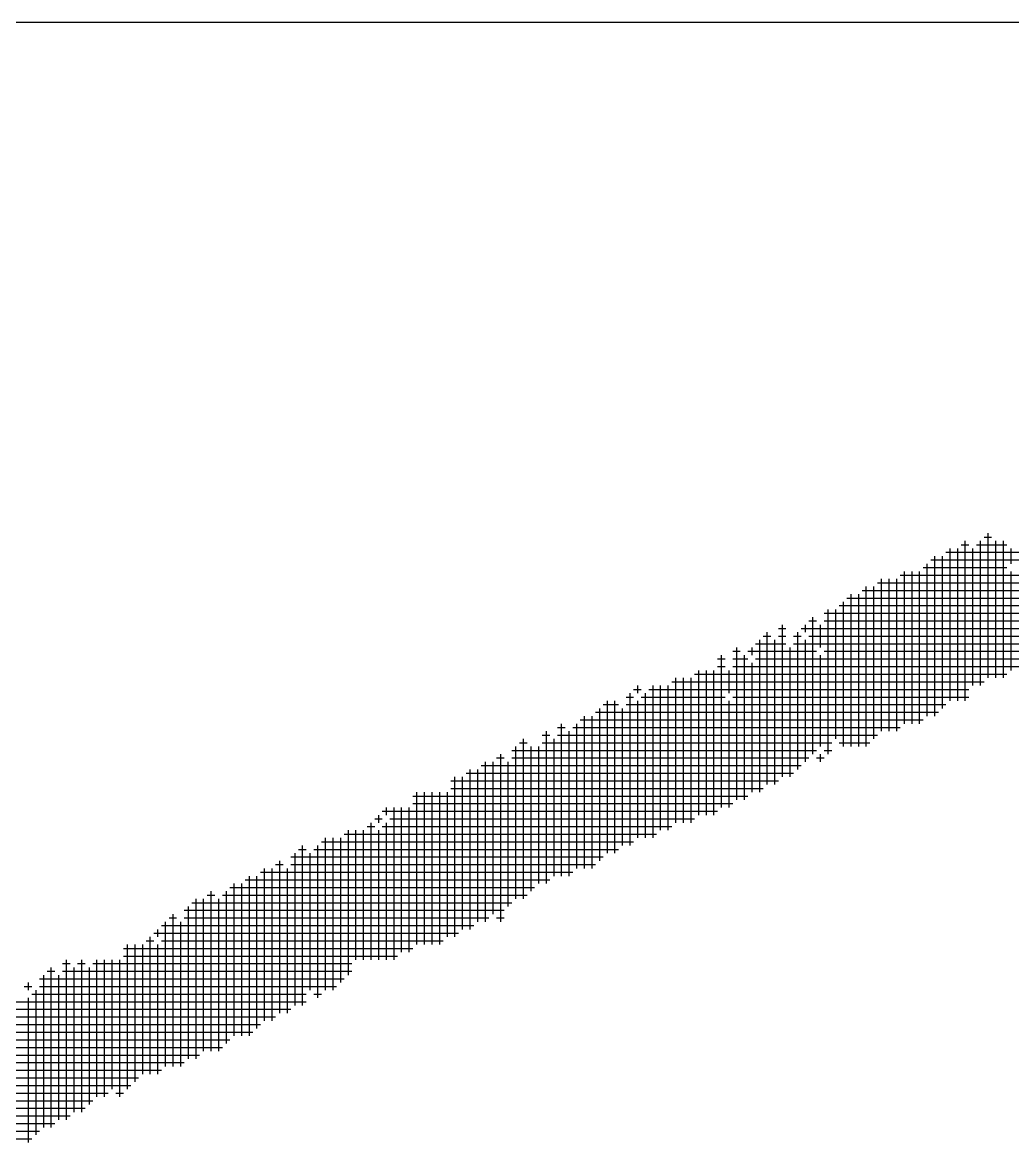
# Model space of a CAD drawing. Header units: feet. Extents: x 778950 to 1031250, y -253464 to -75264.
# Drawn here: x 950557.6 to 950860.8, y -244206.6 to -243863.5 of the extents above; entities that cross this region are included whole.
import ezdxf
from ezdxf.enums import TextEntityAlignment as Align

# ---------------------------------------------------------------- set-up
doc = ezdxf.new("R2010")
doc.units = ezdxf.units.FT
doc.header["$LTSCALE"] = 3000
doc.header["$MEASUREMENT"] = 0
for name, color, linetype in [('CX-BORD-LIN1', 4, 'CONTINUOUS'), ('CX-BORD-LIN2', 3, 'CONTINUOUS'), ('CX-BORD-TEX2', 7, 'CONTINUOUS'), ('CX-BORD-TEX3', 6, 'CONTINUOUS'), ('CX-MISC', 2, 'CONTINUOUS')]:
    doc.layers.add(name, color=color, linetype=linetype)
doc.styles.add('TB_TEXT', font='')
doc.styles.add('TB_WBTXT', font='')
doc.styles.add('TB_WMTXT', font='')
doc.styles.get('TB_TEXT').set_extended_font_data('Dotum')
doc.styles.get('TB_WBTXT').set_extended_font_data('Dotum')
doc.styles.get('TB_WMTXT').set_extended_font_data('Dotum')

# ---------------------------------------------------------------- blocks, each defined once
blk = doc.blocks.new('CXBLKA1-KHCA')
at = {"layer": 'CX-BORD-LIN2'}
blk.add_lwpolyline([(558, 12), (270, 12)], dxfattribs=at)
at = {"layer": 'CX-BORD-LIN1', "style": 'TB_TEXT'}
for tag, p in [('TR_RCON5', (342.3033, 33)), ('TR_RCON4', (342.3033, 27)), ('TR_RCON3', (342.3033, 21)), ('TR_RCON2', (342.3033, 15)), ('TR_RCON1', (342.3033, 9))]:
    blk.add_attdef(tag, text='', height=3.5, dxfattribs=at).set_placement(p, align=Align.MIDDLE_LEFT)
for tag, height, p in [('TR_DGN5', 3.5, (451.1185, 33)), ('TR_CHK5', 3.5, (491.1185, 33)), ('TR_RDAT5', 3.5, (317.5, 33)), ('TR_APP5', 3.5, (531.1185, 33)), ('TR_RNUM5', 3, (285.1051, 32.6366)), ('TR_DGN4', 3.5, (451.1185, 27)), ('TR_CHK4', 3.5, (491.1185, 27)), ('TR_RDAT4', 3.5, (317.5, 27)), ('TR_APP4', 3.5, (531.1185, 27)), ('TR_RNUM4', 3, (285.1051, 26.6366)), ('TR_RDAT3', 3.5, (317.5, 21)), ('TR_DGN3', 3.5, (451.1185, 21)), ('TR_CHK3', 3.5, (491.1185, 21)), ('TR_APP3', 3.5, (531.1185, 21)), ('TR_RNUM3', 3, (285.1051, 20.6366)), ('TR_RDAT2', 3.5, (317.5, 15)), ('TR_DGN2', 3.5, (451.1185, 15)), ('TR_CHK2', 3.5, (491.1185, 15)), ('TR_APP2', 3.5, (531.1185, 15)), ('TR_RNUM2', 3, (285.1051, 14.6366)), ('TR_DGN1', 3.5, (451.1185, 9)), ('TR_CHK1', 3.5, (491.1185, 9)), ('TR_RDAT1', 3.5, (317.5, 9)), ('TR_APP1', 3.5, (531.1185, 9)), ('TR_RNUM1', 3, (285.1051, 8.6366))]:
    blk.add_attdef(tag, text='', height=height, dxfattribs=at).set_placement(p, align=Align.MIDDLE_CENTER)
at = {"layer": 'CX-BORD-LIN2', "style": 'TB_TEXT'}
blk.add_attdef('TD_VERSION', text='', height=3, rotation=90, dxfattribs=at).set_placement((800.5, 48.0149), align=Align.MIDDLE_CENTER)
at = {"layer": 'CX-BORD-TEX2', "style": 'TB_WMTXT'}
for tag, height, p in [('TB_CNAME', 5, (15.3448, 531.8324)), ('TB_CSCOP', 4, (16.6346, 523.8324))]:
    blk.add_attdef(tag, text='', height=height, dxfattribs=at).set_placement(p, align=Align.BOTTOM_LEFT)
at = {"layer": 'CX-BORD-TEX2', "style": 'TB_WBTXT'}
for tag, height, p in [('TB_MTITIL', 10, (398, 533.3264)), ('TB_STITL', 7, (398, 518.3264))]:
    blk.add_attdef(tag, text='', height=height, dxfattribs=at).set_placement(p, align=Align.MIDDLE_CENTER)
at = {"layer": 'CX-BORD-TEX3', "style": 'TB_TEXT'}
for tag, height, p in [('TD_LNDST', 4.5, (215, 31.5)), ('TD_DSECT', 4.5, (605.5, 31.5)), ('TD_DDIST', 4.5, (654.5, 31.5)), ('TD_DNAME_TOP', 4.5, (755, 27.957)), ('TD_CSECT', 4.5, (605.5, 22.5)), ('TD_CDIST', 4.5, (654.5, 22.5)), ('TD_DNAME_MAIN', 4.5, (755, 21.4731)), ('TD_DNAME_BOT', 3, (755, 15.2489)), ('TD_HSCAL', 4.5, (620.8841, 13.7484)), ('TD_VSCAL', 4.5, (656.8615, 13.7484)), ('TD_CCOMP', 4.5, (215, 13.5927)), ('TD_CSTEP', 4.5, (250.744, 5.125)), ('TD_FIELD', 4.5, (180, 5.125)), ('TD_DWGNO', 4.5, (755, 5.0017)), ('TD_DWGCODE', 4.5, (637, 4.7908))]:
    blk.add_attdef(tag, text='', height=height, dxfattribs=at).set_placement(p, align=Align.MIDDLE_CENTER)
for tag, height, width, p in [('TD_DCOMP', 4.5, 0.95, (215, 22.5875)), ('TD_CNAME', 5, 0.78, (65, 7.5956))]:
    blk.add_attdef(tag, text='', height=height, dxfattribs=dict(at, width=width)).set_placement(p, align=Align.MIDDLE_CENTER)

msp = doc.modelspace()

# ---------------------------------------------------------------- linework, layer by layer
at = {"layer": 'CX-MISC'}
for p, q in [((950846.25, -244022.31), (950846.25, -244071.3)), ((950850.92, -244022.31), (950850.92, -244066.63)), ((950852.08, -244021.14), (950854.42, -244021.14)), ((950853.25, -244019.97), (950853.25, -244064.3)), ((950855.58, -244022.31), (950855.58, -244064.3)), ((950857.91, -244022.31), (950857.91, -244064.3)), ((950840.42, -244025.81), (950938.4, -244025.81)), ((950841.59, -244024.64), (950841.59, -244071.3)), ((950843.92, -244024.64), (950843.92, -244071.3)), ((950845.08, -244023.47), (950847.42, -244023.47)), ((950848.58, -244024.64), (950848.58, -244066.63)), ((950849.75, -244023.47), (950859.08, -244023.47)), ((950860.25, -244024.64), (950860.25, -244029.31)), ((950834.59, -244029.31), (950834.59, -244075.96)), ((950835.75, -244028.14), (950936.06, -244028.14)), ((950836.92, -244026.97), (950836.92, -244075.96)), ((950839.25, -244026.97), (950839.25, -244073.63)), ((950826.42, -244032.81), (950929.07, -244032.81)), ((950827.59, -244031.64), (950827.59, -244078.29)), ((950829.92, -244031.64), (950829.92, -244078.29)), ((950832.25, -244031.64), (950832.25, -244078.29)), ((950833.42, -244030.47), (950859.08, -244030.47)), ((950860.25, -244031.64), (950860.25, -244061.97)), ((950815.92, -244036.3), (950815.92, -244085.29)), ((950818.26, -244036.3), (950818.26, -244082.96)), ((950819.42, -244035.14), (950922.07, -244035.14)), ((950820.59, -244033.97), (950820.59, -244080.63)), ((950822.92, -244033.97), (950822.92, -244080.63)), ((950825.26, -244033.97), (950825.26, -244080.63)), ((950810.09, -244039.8), (950912.74, -244039.8)), ((950811.26, -244038.64), (950811.26, -244085.29)), ((950813.59, -244038.64), (950813.59, -244085.29)), ((950814.76, -244037.47), (950917.4, -244037.47)), ((950804.26, -244043.3), (950804.26, -244087.63)), ((950806.59, -244043.3), (950806.59, -244082.96)), ((950807.76, -244042.14), (950908.07, -244042.14)), ((950808.93, -244040.97), (950808.93, -244085.29)), ((950798.43, -244046.8), (950800.76, -244046.8)), ((950799.59, -244045.64), (950799.59, -244087.63)), ((950803.09, -244044.47), (950903.4, -244044.47)), ((950803.09, -244046.8), (950898.74, -244046.8)), ((950785.6, -244050.3), (950785.6, -244096.96)), ((950789.1, -244049.13), (950791.43, -244049.13)), ((950790.26, -244047.97), (950790.26, -244094.62)), ((950794.93, -244050.3), (950794.93, -244092.29)), ((950796.1, -244049.13), (950891.74, -244049.13)), ((950797.26, -244047.97), (950797.26, -244050.3)), ((950801.93, -244047.97), (950801.93, -244054.97)), ((950782.1, -244053.8), (950791.43, -244053.8)), ((950783.27, -244052.63), (950783.27, -244099.29)), ((950784.43, -244051.47), (950786.76, -244051.47)), ((950787.93, -244052.63), (950787.93, -244096.96)), ((950789.1, -244051.47), (950791.43, -244051.47)), ((950793.76, -244051.47), (950796.1, -244051.47)), ((950793.76, -244053.8), (950877.74, -244053.8)), ((950797.26, -244052.63), (950797.26, -244089.96)), ((950798.43, -244051.47), (950884.74, -244051.47)), ((950771.6, -244057.3), (950771.6, -244103.96)), ((950775.1, -244056.13), (950777.43, -244056.13)), ((950776.27, -244054.97), (950776.27, -244101.62)), ((950778.6, -244057.3), (950778.6, -244101.62)), ((950779.77, -244056.13), (950800.76, -244056.13)), ((950780.93, -244054.97), (950780.93, -244057.3)), ((950792.6, -244054.97), (950792.6, -244094.62)), ((950801.93, -244057.3), (950801.93, -244085.29)), ((950803.09, -244056.13), (950873.08, -244056.13)), ((950770.43, -244058.47), (950772.77, -244058.47)), ((950770.43, -244060.8), (950772.77, -244060.8)), ((950775.1, -244058.47), (950779.77, -244058.47)), ((950775.1, -244060.8), (950863.75, -244060.8)), ((950780.93, -244059.63), (950780.93, -244099.29)), ((950782.1, -244058.47), (950866.08, -244058.47)), ((950757.6, -244064.3), (950757.6, -244108.62)), ((950759.94, -244064.3), (950759.94, -244108.62)), ((950762.27, -244064.3), (950762.27, -244108.62)), ((950763.44, -244063.13), (950859.08, -244063.13)), ((950764.6, -244061.97), (950764.6, -244106.29)), ((950766.94, -244061.97), (950766.94, -244106.29)), ((950769.27, -244061.97), (950769.27, -244106.29)), ((950773.93, -244061.97), (950773.93, -244068.96)), ((950744.77, -244067.8), (950747.11, -244067.8)), ((950745.94, -244066.63), (950745.94, -244068.96)), ((950749.44, -244067.8), (950847.42, -244067.8)), ((950750.61, -244066.63), (950750.61, -244113.29)), ((950752.94, -244066.63), (950752.94, -244110.95)), ((950755.27, -244066.63), (950755.27, -244110.95)), ((950756.44, -244065.46), (950852.08, -244065.46)), ((950742.44, -244070.13), (950744.77, -244070.13)), ((950743.61, -244068.96), (950743.61, -244115.62)), ((950747.11, -244070.13), (950772.77, -244070.13)), ((950748.27, -244068.96), (950748.27, -244113.29)), ((950775.1, -244070.13), (950847.42, -244070.13)), ((950734.28, -244073.63), (950734.28, -244120.29)), ((950735.44, -244072.46), (950740.11, -244072.46)), ((950736.61, -244071.3), (950736.61, -244117.95)), ((950738.94, -244071.3), (950738.94, -244117.95)), ((950741.27, -244073.63), (950741.27, -244115.62)), ((950742.44, -244072.46), (950840.42, -244072.46)), ((950745.94, -244071.3), (950745.94, -244113.29)), ((950773.93, -244071.3), (950773.93, -244103.96)), ((950728.44, -244077.13), (950833.42, -244077.13)), ((950729.61, -244075.96), (950729.61, -244122.62)), ((950731.94, -244075.96), (950731.94, -244122.62)), ((950733.11, -244074.8), (950838.09, -244074.8)), ((950717.95, -244080.63), (950717.95, -244127.28)), ((950721.45, -244079.46), (950723.78, -244079.46)), ((950722.61, -244078.29), (950722.61, -244124.95)), ((950724.95, -244080.63), (950724.95, -244124.95)), ((950726.11, -244079.46), (950826.42, -244079.46)), ((950727.28, -244078.29), (950727.28, -244122.62)), ((950709.78, -244084.13), (950712.11, -244084.13)), ((950710.95, -244082.96), (950710.95, -244131.95)), ((950716.78, -244081.79), (950719.11, -244081.79)), ((950716.78, -244084.13), (950805.43, -244084.13)), ((950720.28, -244082.96), (950720.28, -244124.95)), ((950721.45, -244081.79), (950819.42, -244081.79)), ((950807.76, -244084.13), (950817.09, -244084.13)), ((950703.95, -244087.63), (950703.95, -244138.95)), ((950707.45, -244086.46), (950800.76, -244086.46)), ((950708.62, -244085.29), (950708.62, -244131.95)), ((950713.28, -244085.29), (950713.28, -244129.62)), ((950715.61, -244085.29), (950715.61, -244127.28)), ((950801.93, -244087.63), (950801.93, -244089.96)), ((950803.09, -244086.46), (950805.43, -244086.46)), ((950698.12, -244091.13), (950796.1, -244091.13)), ((950699.28, -244089.96), (950699.28, -244138.95)), ((950701.62, -244089.96), (950701.62, -244136.61)), ((950702.78, -244088.79), (950705.12, -244088.79)), ((950706.28, -244089.96), (950706.28, -244134.28)), ((950707.45, -244088.79), (950798.43, -244088.79)), ((950800.76, -244088.79), (950803.09, -244088.79)), ((950689.95, -244094.62), (950689.95, -244143.61)), ((950692.29, -244094.62), (950692.29, -244141.28)), ((950693.45, -244093.46), (950793.76, -244093.46)), ((950694.62, -244092.29), (950694.62, -244141.28)), ((950696.95, -244092.29), (950696.95, -244138.95)), ((950688.79, -244095.79), (950789.1, -244095.79)), ((950688.79, -244098.12), (950784.43, -244098.12)), ((950677.12, -244100.46), (950779.77, -244100.46)), ((950678.29, -244099.29), (950678.29, -244145.95)), ((950680.62, -244099.29), (950680.62, -244145.95)), ((950682.95, -244099.29), (950682.95, -244145.95)), ((950685.29, -244099.29), (950685.29, -244145.95)), ((950687.62, -244099.29), (950687.62, -244143.61)), ((950667.79, -244105.12), (950770.43, -244105.12)), ((950668.96, -244103.96), (950668.96, -244106.29)), ((950671.29, -244103.96), (950671.29, -244150.61)), ((950673.62, -244103.96), (950673.62, -244148.28)), ((950675.96, -244103.96), (950675.96, -244148.28)), ((950677.12, -244102.79), (950775.1, -244102.79)), ((950664.29, -244108.62), (950664.29, -244150.61)), ((950665.46, -244107.45), (950667.79, -244107.45)), ((950666.63, -244106.29), (950666.63, -244108.62)), ((950668.96, -244108.62), (950668.96, -244150.61)), ((950670.12, -244107.45), (950763.44, -244107.45)), ((950656.13, -244112.12), (950751.77, -244112.12)), ((950657.29, -244110.95), (950657.29, -244155.28)), ((950659.63, -244110.95), (950659.63, -244150.61)), ((950661.96, -244110.95), (950661.96, -244150.61)), ((950663.13, -244109.79), (950665.46, -244109.79)), ((950666.63, -244110.95), (950666.63, -244150.61)), ((950667.79, -244109.79), (950756.44, -244109.79)), ((950643.3, -244115.62), (950643.3, -244164.61)), ((950647.96, -244115.62), (950647.96, -244162.28)), ((950649.13, -244114.45), (950744.77, -244114.45)), ((950650.3, -244113.29), (950650.3, -244159.94)), ((950652.63, -244113.29), (950652.63, -244159.94)), ((950654.96, -244113.29), (950654.96, -244157.61)), ((950639.8, -244119.12), (950735.44, -244119.12)), ((950640.96, -244117.95), (950640.96, -244164.61)), ((950642.13, -244116.79), (950644.46, -244116.79)), ((950645.63, -244117.95), (950645.63, -244159.94)), ((950646.8, -244116.79), (950740.11, -244116.79)), ((950631.63, -244122.62), (950631.63, -244169.27)), ((950633.97, -244122.62), (950633.97, -244169.27)), ((950635.13, -244121.45), (950637.47, -244121.45)), ((950636.3, -244120.29), (950636.3, -244166.94)), ((950638.63, -244122.62), (950638.63, -244166.94)), ((950639.8, -244121.45), (950733.11, -244121.45)), ((950625.8, -244126.12), (950719.11, -244126.12)), ((950626.97, -244124.95), (950626.97, -244173.94)), ((950629.3, -244124.95), (950629.3, -244171.61)), ((950630.47, -244123.78), (950726.11, -244123.78)), ((950621.14, -244128.45), (950714.45, -244128.45)), ((950622.3, -244127.28), (950622.3, -244173.94)), ((950624.63, -244127.28), (950624.63, -244173.94)), ((950610.64, -244131.95), (950610.64, -244180.94)), ((950612.97, -244131.95), (950612.97, -244178.61)), ((950614.14, -244130.78), (950616.47, -244130.78)), ((950615.3, -244129.62), (950615.3, -244178.61)), ((950617.64, -244131.95), (950617.64, -244178.61)), ((950618.8, -244130.78), (950712.11, -244130.78)), ((950619.97, -244129.62), (950619.97, -244176.27)), ((950607.14, -244135.45), (950705.12, -244135.45)), ((950608.31, -244134.28), (950608.31, -244180.94)), ((950609.47, -244133.12), (950707.45, -244133.12)), ((950601.31, -244138.95), (950601.31, -244183.27)), ((950602.47, -244137.78), (950604.81, -244137.78)), ((950603.64, -244136.61), (950603.64, -244183.27)), ((950605.97, -244138.95), (950605.97, -244183.27)), ((950607.14, -244137.78), (950700.45, -244137.78)), ((950702.78, -244137.78), (950705.12, -244137.78)), ((950597.81, -244142.45), (950691.12, -244142.45)), ((950598.97, -244141.28), (950598.97, -244143.61)), ((950600.14, -244140.11), (950695.79, -244140.11)), ((950589.64, -244145.95), (950589.64, -244190.27)), ((950591.98, -244145.95), (950591.98, -244187.94)), ((950594.31, -244145.95), (950594.31, -244185.6)), ((950595.47, -244144.78), (950597.81, -244144.78)), ((950596.64, -244143.61), (950596.64, -244185.6)), ((950598.97, -244145.95), (950598.97, -244185.6)), ((950600.14, -244144.78), (950686.45, -244144.78)), ((950588.48, -244147.11), (950677.12, -244147.11)), ((950588.48, -244149.45), (950672.46, -244149.45)), ((950566.31, -244152.94), (950566.31, -244201.93)), ((950569.81, -244151.78), (950572.15, -244151.78)), ((950570.98, -244150.61), (950570.98, -244199.6)), ((950573.31, -244152.94), (950573.31, -244197.27)), ((950574.48, -244151.78), (950576.81, -244151.78)), ((950575.65, -244150.61), (950575.65, -244197.27)), ((950577.98, -244152.94), (950577.98, -244194.93)), ((950579.15, -244151.78), (950658.46, -244151.78)), ((950580.31, -244150.61), (950580.31, -244192.6)), ((950582.64, -244150.61), (950582.64, -244192.6)), ((950584.98, -244150.61), (950584.98, -244190.27)), ((950587.31, -244150.61), (950587.31, -244192.6)), ((950562.82, -244156.44), (950656.13, -244156.44)), ((950563.98, -244155.28), (950563.98, -244201.93)), ((950565.15, -244154.11), (950567.48, -244154.11)), ((950568.65, -244155.28), (950568.65, -244199.6)), ((950569.81, -244154.11), (950658.46, -244154.11)), ((950558.15, -244158.78), (950560.48, -244158.78)), ((950559.32, -244157.61), (950559.32, -244159.94)), ((950561.65, -244159.94), (950561.65, -244204.27)), ((950562.82, -244158.78), (950653.79, -244158.78)), ((950551.15, -244163.44), (950644.46, -244163.44)), ((950559.32, -244162.28), (950559.32, -244206.6)), ((950560.48, -244161.11), (950644.46, -244161.11)), ((950646.8, -244161.11), (950649.13, -244161.11)), ((950544.15, -244165.77), (950639.8, -244165.77)), ((950537.15, -244170.44), (950630.47, -244170.44)), ((950541.82, -244168.11), (950635.13, -244168.11)), ((950534.82, -244172.77), (950628.13, -244172.77)), ((950520.83, -244177.44), (950618.8, -244177.44)), ((950525.49, -244175.11), (950621.14, -244175.11)), ((950513.83, -244179.77), (950611.8, -244179.77)), ((950506.83, -244184.44), (950600.14, -244184.44)), ((950513.83, -244182.1), (950607.14, -244182.1)), ((950499.83, -244186.77), (950593.14, -244186.77)), ((950495.16, -244189.1), (950590.81, -244189.1)), ((950453.17, -244193.77), (950579.15, -244193.77)), ((950492.83, -244191.44), (950583.81, -244191.44)), ((950586.14, -244191.44), (950588.48, -244191.44)), ((950453.17, -244196.1), (950576.81, -244196.1)), ((950457.84, -244198.43), (950572.15, -244198.43)), ((950460.17, -244200.77), (950567.48, -244200.77)), ((950462.51, -244203.1), (950562.82, -244203.1)), ((950464.84, -244205.43), (950560.48, -244205.43))]:
    msp.add_line(p, q, dxfattribs=at)

# ---------------------------------------------------------------- block references
at = {"layer": 'CX-BORD-LIN1', "xscale": 300, "yscale": 300, "zscale": 300}
msp.add_blockref('CXBLKA1-KHCA', (786449.79, -247463.5), dxfattribs=at)

doc.saveas('drawing.dxf')
